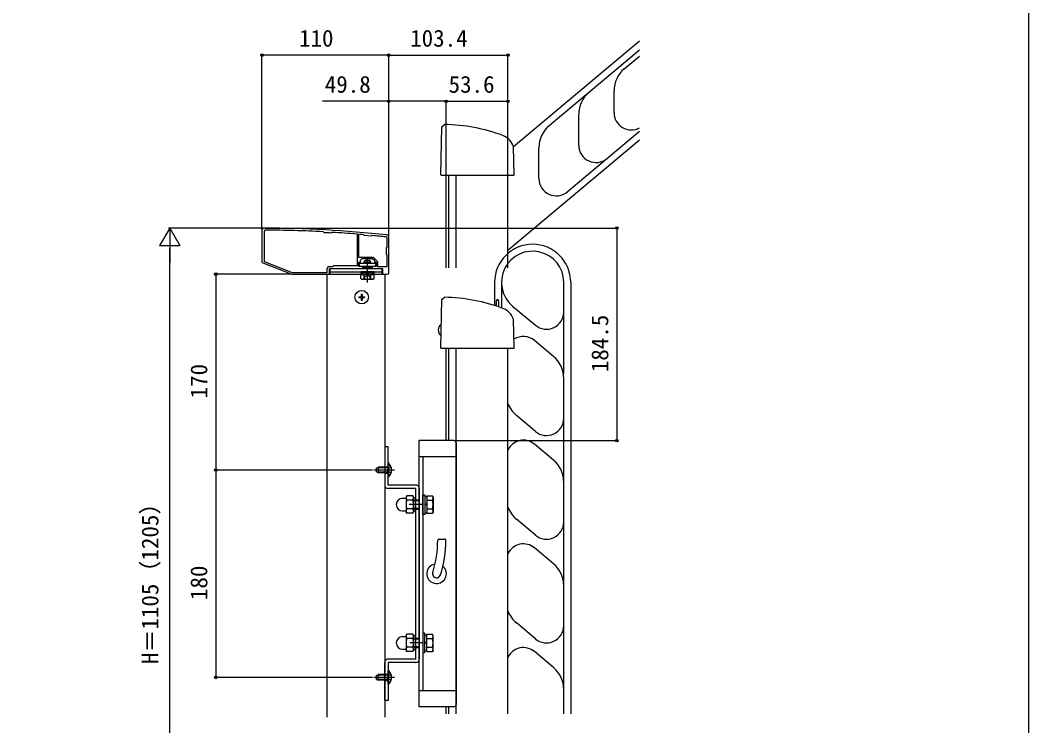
# Model space of a CAD drawing. Units: millimetres, scale not verified. Extents: x -875 to 875, y -1303 to 1295.
# Drawn here: x 0 to 875, y -838 to -225 of the extents above; entities that cross this region are included whole.
import ezdxf
from ezdxf.enums import TextEntityAlignment as Align

# ---------------------------------------------------------------- set-up
doc = ezdxf.new("R2010")
doc.units = ezdxf.units.MM
doc.header["$LTSCALE"] = 8
for name, color, linetype in [('0-2_YKK_11', 7, 'Continuous'), ('0-4_YKK_12', 2, 'Continuous'), ('0-5_YKK_13', 4, 'Continuous'), ('0-6_YKK_D', 6, 'Continuous'), ('0-7_YKK_ZWAK', 7, 'Continuous')]:
    doc.layers.add(name, color=color, linetype=linetype)
doc.styles.add('ＭＳ ゴシック', font='')
doc.styles.get('ＭＳ ゴシック').set_extended_font_data('MS Gothic')

msp = doc.modelspace()

# ---------------------------------------------------------------- linework, layer by layer
at = {"layer": '0-2_YKK_11'}
for p, q in [((209.738, -407.7), (209.738, -435.013)), ((293.863, -411.158), (293.538, -411.457)), ((319.738, -444.7), (319.738, -413.7)), ((210.379, -435.947), (235.738, -445.7))]:
    msp.add_line(p, q, dxfattribs=at)
for points in [[(211.738, -408.504), (211.738, -434.862), (236.016, -444.2)], [(263.722, -409.729), (263.515, -409.629), (263.024, -409.078), (262.817, -408.978)], [(267.738, -439.2), (271.238, -439.2), (272.238, -438.2), (292.538, -438.2), (292.538, -411.321), (292.263, -411.022)], [(270.449, -409.424), (270.231, -409.499), (269.681, -409.989), (269.463, -410.064)], [(293.538, -411.457), (293.538, -431), (301.238, -431), (306.235, -431), (309.938, -434.703), (309.938, -439.2), (318.238, -439.2), (318.238, -429.2), (317.738, -428.7), (317.738, -422.7), (318.238, -422.2), (318.238, -414.45)], [(305.369, -412.214), (305.148, -412.282), (304.494, -412.825), (298.52, -412.271), (297.97, -411.608), (297.766, -411.501)], [(235.738, -445.7), (268.238, -445.7), (268.238, -440.7), (297.238, -440.7), (297.238, -439.2), (293.738, -439.2), (293.738, -435.2), (295.238, -435.2), (295.238, -433.7), (296.738, -432.2), (300.78, -432.2), (300.963, -432.08), (301.513, -432.08), (301.696, -432.2), (305.738, -432.2), (307.238, -433.7), (307.238, -435.2), (308.738, -435.2), (308.738, -439.2), (305.238, -439.2), (305.238, -440.7), (314.238, -440.7), (314.238, -445.7), (318.738, -445.7)], [(236.016, -444.2), (266.238, -444.2), (266.238, -440.7)]]:
    msp.add_lwpolyline(points, dxfattribs=at)
for centre, radius, start, end in [((211.738, -407.7), 2, 89.80939, 179.99999), ((212.738, -408.504), 1, 89.75176, 180), ((208.417, -1405.691), 999.997, 83.71122, 89.80938), ((208.417, -1405.694), 998.2, 86.87597, 89.75176), ((208.418, -1405.677), 997.482, 86.49138, 86.82169), ((208.416, -1405.71), 998.215, 85.18167, 86.43713), ((208.424, -1405.619), 998.124, 84.86459, 85.08947), ((208.418, -1405.69), 998.195, 83.73506, 84.42628), ((317.238, -414.45), 1, 359.99999, 83.73507), ((317.738, -413.7), 2, 359.99999, 83.71124), ((210.738, -435.013), 1, 180.00003, 248.9625), ((267.738, -440.7), 1.5, 90.00001, 179.99999), ((318.738, -444.7), 1, 270.00001, 359.99999)]:
    msp.add_arc(centre, radius, start, end, dxfattribs=at)
at = {"layer": '0-4_YKK_12'}
for p, q in [((266.238, -445.7), (295.488, -445.7)), ((266.238, -830.2), (266.238, -445.7))]:
    msp.add_line(p, q, dxfattribs=at)
msp.add_lwpolyline([(306.988, -445.7), (316.238, -445.7), (316.238, -830.2)], dxfattribs=at)
at = {"layer": '0-5_YKK_13'}
for p, q in [((537.296, -243.38), (427.866, -335.203)), ((537.296, -251.212), (458.969, -316.937)), ((524.082, -267.522), (537.296, -256.434)), ((515.152, -305.507), (515.152, -286.673)), ((484.51, -333.829), (484.51, -307.163)), ((364.838, -359.487), (365.93, -317.76)), ((365.93, -317.76), (367.982, -315.8)), ((474.645, -374.275), (537.296, -321.704)), ((537.296, -329.537), (423.133, -425.331)), ((428.502, -359.487), (427.864, -335.124)), ((450.038, -362.755), (450.038, -336.088)), ((365.52, -360.17), (364.838, -359.487)), ((427.82, -360.17), (365.52, -360.17)), ((369.538, -440.17), (369.538, -360.17)), ((371.738, -440.17), (371.738, -360.17)), ((378.138, -440.17), (378.138, -360.17)), ((423.138, -440.17), (423.138, -360.17)), ((428.502, -359.487), (427.82, -360.17)), ((298.238, -435), (299.238, -434)), ((298.238, -435), (304.238, -435)), ((298.238, -435), (298.238, -436.3)), ((298.778, -434.46), (298.778, -436.3)), ((303.238, -434), (299.238, -434)), ((301.238, -452.822), (301.238, -431.411)), ((304.238, -435), (303.238, -434)), ((303.698, -434.46), (303.698, -436.3)), ((304.238, -436.3), (304.238, -435)), ((268.738, -440.7), (268.738, -445.7)), ((268.738, -440.7), (313.738, -440.7)), ((268.738, -443.7), (313.738, -443.7)), ((268.738, -445.7), (295.488, -445.7)), ((296.238, -446), (295.464, -446.447)), ((306.988, -443.7), (295.488, -443.7)), ((295.488, -444.5), (295.488, -446)), ((295.488, -444.5), (306.988, -444.5)), ((295.488, -446), (306.988, -446)), ((296.238, -446), (306.238, -446)), ((298.238, -439.2), (298.238, -439.9)), ((298.238, -439.9), (304.238, -439.9)), ((298.238, -439.9), (298.699, -440.7)), ((298.778, -439.2), (298.778, -440.7)), ((303.698, -439.2), (303.698, -440.7)), ((304.238, -439.9), (303.776, -440.7)), ((304.238, -439.9), (304.238, -439.2)), ((306.238, -446), (307.011, -446.447)), ((306.988, -446), (306.988, -444.5)), ((306.988, -445.7), (313.738, -445.7)), ((313.738, -440.7), (313.738, -445.7)), ((295.464, -449.554), (295.464, -446.447)), ((296.238, -450), (295.464, -449.554)), ((296.238, -450), (306.238, -450)), ((298.351, -449.554), (298.351, -446.447)), ((304.125, -449.554), (304.125, -446.447)), ((306.238, -450), (307.011, -449.554)), ((307.011, -449.554), (307.011, -446.447)), ((411.574, -452.77), (411.574, -472.966)), ((417.575, -452.77), (417.575, -475.001)), ((477.575, -452.77), (477.575, -827.2)), ((295.888, -463.2), (296.588, -463.2)), ((295.888, -463.2), (295.888, -464.85)), ((296.588, -463.2), (296.588, -464.85)), ((293.738, -465.35), (293.738, -466.05)), ((293.738, -465.35), (295.388, -465.35)), ((293.738, -466.05), (295.388, -466.05)), ((295.888, -466.55), (295.888, -468.2)), ((295.888, -468.2), (296.588, -468.2)), ((296.588, -466.55), (296.588, -468.2)), ((297.088, -465.35), (298.738, -465.35)), ((297.088, -466.05), (298.738, -466.05)), ((298.738, -465.35), (298.738, -466.05)), ((364.838, -509.487), (365.93, -467.76)), ((365.93, -467.76), (367.982, -465.8)), ((413.074, -473.449), (413.074, -468.77)), ((415.075, -468.77), (415.075, -474.12)), ((427.219, -473.453), (446.933, -489.995)), ((365.054, -489.319), (365.054, -499.02)), ((428.502, -509.487), (427.864, -485.124)), ((365.294, -492.07), (365.054, -492.07)), ((365.184, -496.27), (365.054, -496.27)), ((462.644, -517.092), (444.574, -501.93)), ((365.52, -510.17), (364.838, -509.487)), ((427.82, -510.17), (365.52, -510.17)), ((369.538, -590.17), (369.538, -510.17)), ((371.738, -590.17), (371.738, -510.17)), ((378.138, -827.2), (378.138, -510.17)), ((423.138, -827.2), (423.138, -510.17)), ((428.502, -509.487), (427.82, -510.17)), ((471.574, -570.742), (471.574, -536.195)), ((446.933, -582.233), (430.505, -568.448)), ((471.574, -626.195), (471.574, -570.742)), ((376.138, -590.2), (346.238, -590.2)), ((346.238, -821.2), (346.238, -590.2)), ((378.138, -592.2), (378.138, -819.2)), ((462.644, -607.092), (446.216, -593.307)), ((316.238, -595.7), (316.238, -628.7)), ((319.238, -595.7), (316.238, -595.7)), ((319.238, -628.7), (319.238, -595.7)), ((319.238, -621.6), (319.238, -609.8)), ((378.138, -604.2), (346.238, -604.2)), ((349.438, -604.2), (349.438, -807.2)), ((324.738, -615.7), (306.738, -615.7)), ((309.238, -614), (310.938, -613.2)), ((309.238, -617.4), (309.238, -614)), ((309.238, -617.4), (310.938, -618.2)), ((319.238, -613.854), (309.547, -613.854)), ((319.238, -617.546), (309.547, -617.546)), ((319.238, -613.2), (310.938, -613.2)), ((316.238, -612.95), (319.238, -612.95)), ((316.238, -618.45), (319.238, -618.45)), ((319.747, -621.6), (319.238, -621.6)), ((343.238, -628.7), (319.238, -628.7)), ((471.574, -660.742), (471.574, -626.195)), ((343.238, -631.7), (319.238, -631.7)), ((340.657, -638.194), (341.238, -639.2)), ((343.238, -779.7), (343.238, -631.7)), ((346.238, -631.7), (346.238, -779.7)), ((351.038, -638.65), (352.638, -638.65)), ((352.638, -638.194), (357.557, -638.194)), ((352.638, -638.194), (352.638, -653.206)), ((358.138, -639.2), (357.557, -638.194)), ((331.738, -640.2), (334.238, -640.2)), ((340.657, -641.947), (335.318, -641.947)), ((349.689, -645.7), (337.443, -645.7)), ((341.238, -639.2), (341.238, -652.2)), ((343.238, -639.7), (341.238, -639.7)), ((341.238, -639.7), (341.238, -651.7)), ((341.238, -641.7), (346.238, -641.7)), ((346.238, -642.35), (341.238, -642.35)), ((352.638, -645.45), (351.038, -645.45)), ((352.638, -645.95), (351.038, -645.95)), ((352.638, -641.7), (352.638, -649.7)), ((352.638, -641.947), (357.557, -641.947)), ((358.138, -639.2), (358.138, -652.2)), ((331.738, -651.2), (334.238, -651.2)), ((340.657, -649.453), (335.318, -649.453)), ((340.657, -653.206), (341.238, -652.2)), ((346.238, -649.05), (341.238, -649.05)), ((341.238, -649.7), (346.238, -649.7)), ((343.238, -651.7), (341.238, -651.7)), ((351.038, -652.75), (352.638, -652.75)), ((352.638, -649.453), (357.557, -649.453)), ((352.638, -653.206), (357.557, -653.206)), ((358.138, -652.2), (357.557, -653.206)), ((446.933, -672.233), (430.505, -658.448)), ((471.574, -716.195), (471.574, -660.742)), ((363.241, -675.7), (368.241, -675.7)), ((462.644, -697.092), (446.216, -683.307)), ((471.574, -750.742), (471.574, -716.195)), ((446.933, -762.233), (430.505, -748.448)), ((471.574, -806.195), (471.574, -750.742)), ((331.738, -760.2), (334.238, -760.2)), ((340.657, -758.194), (341.238, -759.2)), ((341.238, -759.2), (341.238, -772.2)), ((343.238, -759.7), (341.238, -759.7)), ((341.238, -771.7), (341.238, -759.7)), ((351.038, -758.65), (352.638, -758.65)), ((352.638, -758.194), (357.557, -758.194)), ((352.638, -773.206), (352.638, -758.194)), ((358.138, -759.2), (357.557, -758.194)), ((358.138, -772.2), (358.138, -759.2)), ((340.657, -761.947), (335.318, -761.947)), ((340.657, -769.453), (335.318, -769.453)), ((348.613, -765.7), (338.161, -765.7)), ((341.238, -761.7), (346.238, -761.7)), ((346.238, -762.35), (341.238, -762.35)), ((346.238, -769.05), (341.238, -769.05)), ((341.238, -769.7), (346.238, -769.7)), ((352.638, -765.45), (351.038, -765.45)), ((352.638, -765.95), (351.038, -765.95)), ((352.638, -769.7), (352.638, -761.7)), ((352.638, -761.947), (357.557, -761.947)), ((352.638, -769.453), (357.557, -769.453)), ((331.738, -771.2), (334.238, -771.2)), ((340.657, -773.206), (341.238, -772.2)), ((343.238, -771.7), (341.238, -771.7)), ((351.038, -772.75), (352.638, -772.75)), ((352.638, -773.206), (357.557, -773.206)), ((358.138, -772.2), (357.557, -773.206)), ((462.644, -787.092), (446.216, -773.307)), ((343.238, -779.7), (319.238, -779.7)), ((324.738, -795.7), (306.738, -795.7)), ((309.238, -794), (310.938, -793.2)), ((309.238, -797.4), (309.238, -794)), ((319.238, -793.854), (309.547, -793.854)), ((319.238, -793.2), (310.938, -793.2)), ((323.274, -795.7), (312.59, -795.7)), ((316.238, -792.95), (319.238, -792.95)), ((319.238, -801.6), (319.238, -789.8)), ((309.238, -797.4), (310.938, -798.2)), ((319.238, -797.546), (309.547, -797.546)), ((316.238, -798.45), (319.238, -798.45)), ((319.747, -801.6), (319.238, -801.6)), ((378.138, -807.2), (346.238, -807.2)), ((471.574, -827.2), (471.574, -806.195)), ((376.138, -821.2), (346.238, -821.2)), ((369.538, -827.2), (369.538, -821.17)), ((371.738, -827.2), (371.738, -821.17))]:
    msp.add_line(p, q, dxfattribs=at)
for points in [[(294.238, -436.3), (308.238, -436.3), (308.238, -439.2), (294.238, -439.2)], [(349.438, -654.2), (349.438, -637.2), (351.038, -637.2), (351.038, -654.2)], [(349.438, -757.2), (349.438, -774.2), (351.038, -774.2), (351.038, -757.2)]]:
    msp.add_lwpolyline(points, close=True, dxfattribs=at)
for points in [[(295.488, -443.7), (295.488, -444.5), (306.988, -444.5), (306.988, -443.7)], [(298.188, -450.003), (299.338, -447.645), (301.238, -446.635)], [(304.288, -450.003), (303.138, -447.645), (301.238, -446.635)], [(471.574, -532.13), (471.574, -478.507), (471.574, -452.765)], [(319.747, -621.6), (319.747, -609.8), (319.238, -609.8)], [(319.238, -618.2), (310.938, -618.2), (310.938, -613.2)], [(321.849, -613.2), (319.071, -614.555), (318.462, -615.7)], [(321.849, -618.2), (319.071, -616.845), (318.462, -615.7)], [(340.657, -638.194), (335.318, -638.194), (334.738, -639.2), (334.738, -652.2)], [(340.657, -653.206), (335.318, -653.206), (334.738, -652.2)], [(340.657, -758.194), (335.318, -758.194), (334.738, -759.2), (334.738, -772.2)], [(340.657, -773.206), (335.318, -773.206), (334.738, -772.2)], [(343.238, -782.7), (319.238, -782.7), (319.238, -815.7), (316.238, -815.7), (316.238, -782.7)], [(319.238, -798.2), (310.938, -798.2), (310.938, -793.2)], [(321.849, -793.2), (319.071, -794.555), (318.462, -795.7)], [(321.849, -798.2), (319.071, -796.845), (318.462, -795.7)], [(319.747, -801.6), (319.747, -789.8), (319.238, -789.8)]]:
    msp.add_lwpolyline(points, dxfattribs=at)
msp.add_circle((296.238, -465.7), 5.9, dxfattribs=at)
for centre, radius, start, end in [((540.152, -286.673), 25, 130, 180), ((509.51, -307.163), 25, 130, 180), ((530.152, -305.507), 15, 180, 298.44284), ((364.915, -470.27), 154.5, 69.60904, 88.86229), ((475.038, -336.088), 25, 130, 180), ((413.52, -339.511), 15, 17.00535, 69.60904), ((499.51, -333.83), 15, 180.00001, 310), ((465.038, -362.755), 15, 180.00001, 310), ((444.574, -452.77), 33, 0, 180), ((444.574, -452.77), 27, 0, 229.99999), ((444.574, -452.77), 27, 0, 229.99999), ((296.908, -448.556), 2.556, 55.61708, 124.38292), ((301.238, -455.554), 9.554, 72.41276, 107.58724), ((305.568, -448.556), 2.556, 55.61708, 124.38292), ((296.908, -447.445), 2.556, 235.61708, 304.38292), ((301.238, -440.447), 9.554, 252.41276, 287.58724), ((305.568, -447.445), 2.556, 235.61708, 304.38292), ((295.388, -464.85), 0.5, 270, 0), ((295.388, -466.55), 0.5, 0, 90), ((297.088, -464.85), 0.5, 180, 270), ((297.088, -466.55), 0.5, 90, 180), ((364.915, -620.27), 154.5, 69.60904, 88.86229), ((414.075, -468.77), 1, 0, 180), ((413.52, -489.511), 15, 17.00535, 69.60904), ((456.574, -478.504), 15, 230.00011, 0), ((368.752, -494.17), 6.1, 127.32274, 232.67726), ((436.574, -514.798), 15, 50.00011, 123.17318), ((446.574, -536.243), 25, 0, 50.00011), ((446.574, -549.297), 25, 200.36936, 230.00037), ((456.574, -570.742), 15, 230.00011, 0), ((376.138, -592.2), 2, 0, 90), ((436.574, -604.798), 15, 50.00011, 153.60881), ((314.005, -615.7), 8.232, 314.2189, 45.7811), ((446.574, -626.243), 25, 0, 50.00011), ((319.238, -628.7), 3, 180, 270), ((343.238, -631.7), 3, 0, 90), ((338.06, -640.071), 3.323, 145.61575, 214.38425), ((337.915, -640.071), 3.323, 325.61575, 34.38425), ((354.815, -640.071), 3.323, 325.61575, 34.38425), ((331.738, -645.7), 5.5, 90, 270), ((334.238, -639.7), 0.5, 270, 0), ((347.157, -645.7), 12.419, 162.41205, 197.58795), ((328.818, -645.7), 12.419, 342.41205, 17.58795), ((345.718, -645.7), 12.419, 342.41205, 17.58795), ((334.238, -651.7), 0.5, 0, 90), ((338.06, -651.329), 3.323, 145.61575, 214.38425), ((337.915, -651.329), 3.323, 325.61575, 34.38425), ((354.815, -651.329), 3.323, 325.61575, 34.38425), ((446.574, -639.297), 25, 200.36936, 230.00037), ((456.574, -660.742), 15, 230.00011, 0), ((269.241, -676.563), 93, 342.42628, 359.9168), ((363.241, -676.7), 1, 90, 179.9168), ((269.241, -676.563), 100, 342.42628, 359.921), ((368.241, -676.7), 1, 359.921, 90), ((436.574, -694.798), 15, 50.00011, 153.60881), ((361.238, -705.7), 8.5, 99.06344, 50.39019), ((446.574, -716.243), 25, 0, 50.00011), ((361.238, -705.7), 3.5, 162.42628, 342.42628), ((446.574, -729.297), 25, 200.36936, 230.00037), ((456.574, -750.742), 15, 230.00011, 0), ((331.738, -765.7), 5.5, 90, 270), ((334.238, -759.7), 0.5, 270, 0), ((338.06, -760.071), 3.323, 145.61575, 214.38425), ((337.915, -760.071), 3.323, 325.61575, 34.38425), ((354.815, -760.071), 3.323, 325.61575, 34.38425), ((338.06, -771.329), 3.323, 145.61575, 214.38425), ((347.157, -765.7), 12.419, 162.41205, 197.58795), ((328.818, -765.7), 12.419, 342.41205, 17.58795), ((337.915, -771.329), 3.323, 325.61575, 34.38425), ((345.718, -765.7), 12.419, 342.41205, 17.58795), ((354.815, -771.329), 3.323, 325.61575, 34.38425), ((436.574, -784.798), 15, 50.00011, 153.60881), ((334.238, -771.7), 0.5, 0, 90), ((319.238, -782.7), 3, 90, 180), ((343.238, -779.7), 3, 270, 0), ((446.574, -806.243), 25, 0, 50.00011), ((314.005, -795.7), 8.232, 314.2189, 45.7811), ((376.138, -819.2), 2, 270, 0)]:
    msp.add_arc(centre, radius, start, end, dxfattribs=at)
at = {"layer": '0-6_YKK_D'}
for p, q in [((209.738, -406.7), (209.738, -254.7)), ((319.738, -255.7), (209.738, -255.7)), ((319.738, -412.7), (319.738, -254.7)), ((319.738, -412.7), (319.738, -254.7)), ((319.738, -255.7), (423.138, -255.7)), ((423.138, -359.17), (423.138, -254.7)), ((319.738, -412.7), (319.738, -294.7)), ((369.538, -359.17), (369.538, -294.7)), ((369.538, -359.17), (369.538, -294.7)), ((369.538, -295.7), (423.138, -295.7)), ((423.138, -359.17), (423.138, -294.7)), ((129.738, -405.7), (120.988, -420.855)), ((210.744, -405.7), (128.738, -405.7)), ((129.738, -405.7), (138.488, -420.855)), ((129.738, -405.7), (129.738, -436.011)), ((212.744, -405.7), (518.575, -405.7)), ((517.575, -405.7), (517.575, -590.2)), ((120.988, -420.855), (138.488, -420.855)), ((129.738, -955.2), (129.738, -423.2)), ((234.793, -445.7), (168.738, -445.7)), ((169.738, -445.7), (169.738, -615.7)), ((377.138, -590.2), (518.575, -590.2)), ((305.738, -615.7), (168.738, -615.7)), ((305.738, -615.7), (168.738, -615.7)), ((169.738, -615.7), (169.738, -795.7)), ((305.738, -795.7), (168.738, -795.7))]:
    msp.add_line(p, q, dxfattribs=at)
msp.add_lwpolyline([(369.538, -295.7), (319.738, -295.7), (262.279, -295.7)], dxfattribs=at)
for centre in [(209.738, -255.7), (319.738, -255.7), (319.738, -255.7), (423.138, -255.7), (319.738, -295.7), (369.538, -295.7), (369.538, -295.7), (423.138, -295.7), (517.575, -405.7), (169.738, -445.7), (517.575, -590.2), (169.738, -615.7), (169.738, -615.7), (169.738, -795.7)]:
    msp.add_circle(centre, 1.075, dxfattribs=at)
at = {"layer": '0-7_YKK_ZWAK'}
msp.add_lwpolyline([(-875, -1302.7), (875, -1302.7), (875, 1247.3)], dxfattribs=at)

# ---------------------------------------------------------------- texts
at = {"layer": '0-6_YKK_D', "style": 'ＭＳ ゴシック'}
for s, p in [('110', (241.897, -252.7)), ('103.4', (338.313, -252.7)), ('49.8', (264.256, -292.7)), ('53.6', (371.622, -292.7))]:
    msp.add_text(s, height=14.66, dxfattribs=at).set_placement(p, align=Align.BOTTOM_LEFT)
for s, p in [('184.5', (514.575, -530.791)), ('170', (166.738, -553.541)), ('H＝1105（1205）', (124.351, -784.143)), ('180', (166.738, -728.541))]:
    msp.add_text(s, height=14.66, rotation=90, dxfattribs=at).set_placement(p, align=Align.BOTTOM_LEFT)

doc.saveas('drawing.dxf')
